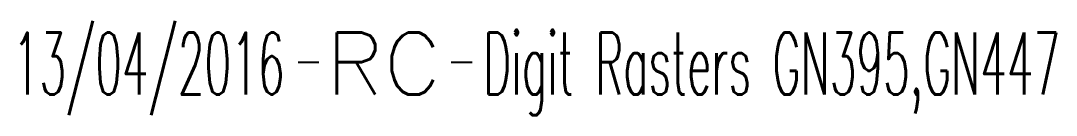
# Model space of a CAD drawing. Header units: millimetres. Extents: x 80008 to 80821, y 146011 to 146853.
# Drawn here: x 80011.17 to 80036.14, y 146513.51 to 146515.8 of the extents above; entities that cross this region are included whole.
import ezdxf
from ezdxf.enums import TextEntityAlignment as Align

# ---------------------------------------------------------------- set-up
doc = ezdxf.new("R2010")
doc.units = ezdxf.units.MM
doc.layers.get('0').update_dxf_attribs({"linetype": 'CONTINUOUS'})
doc.layers.add('P_910', color=7, linetype='CONTINUOUS')
doc.styles.get("Standard").update_dxf_attribs({"font": 'romans.shx', "width": 0.85})

# ---------------------------------------------------------------- blocks, each defined once
blk = doc.blocks.new('GIS_MODF')
at = {"color": 0, "linetype": 'Continuous', "flags": 128}
for points in [[(-2.176, -0.014), (-1.676, -0.014)], [(1.519, -0.014), (2.019, -0.014)]]:
    blk.add_lwpolyline(points, dxfattribs=at)
at = {"color": 0, "linetype": 'Continuous', "width": 0.5}
blk.add_attdef('DATE', text='', height=1.5, dxfattribs=at).set_placement((-2.502, -0.798), align=Align.RIGHT)
at = {"color": 0, "linetype": 'Continuous', "width": 1.771291}
blk.add_attdef('USER', text='', height=1.5, dxfattribs=at).set_placement((-1.507, -0.798), (1.276, -0.798), align=Align.FIT)
at = {"color": 0, "linetype": 'Continuous', "width": 0.5}
blk.add_attdef('DESC', (2.289, -0.798), '', height=1.5, dxfattribs=at)

msp = doc.modelspace()

# ---------------------------------------------------------------- block references
at = {"layer": 'P_910', "linetype": 'Continuous'}
ref = msp.add_blockref('GIS_MODF', (80020.033, 146514.81), dxfattribs=at)
ref.add_attrib('DATE', '13/04/2016', dxfattribs={"layer": '0', "color": 0, "linetype": 'Continuous', "height": 1.5, "width": 0.5}).set_placement((80017.531, 146514.011), align=Align.RIGHT)
ref.add_attrib('USER', 'RC', dxfattribs={"layer": '0', "color": 0, "linetype": 'Continuous', "height": 1.5, "width": 0.99919}).set_placement((80018.526, 146514.011), (80021.31, 146514.011), align=Align.FIT)
ref.add_attrib('DESC', 'Digit Rasters GN395,GN447', (80022.322, 146514.011), dxfattribs={"layer": '0', "color": 0, "linetype": 'Continuous', "height": 1.5, "width": 0.5})

doc.saveas('drawing.dxf')
